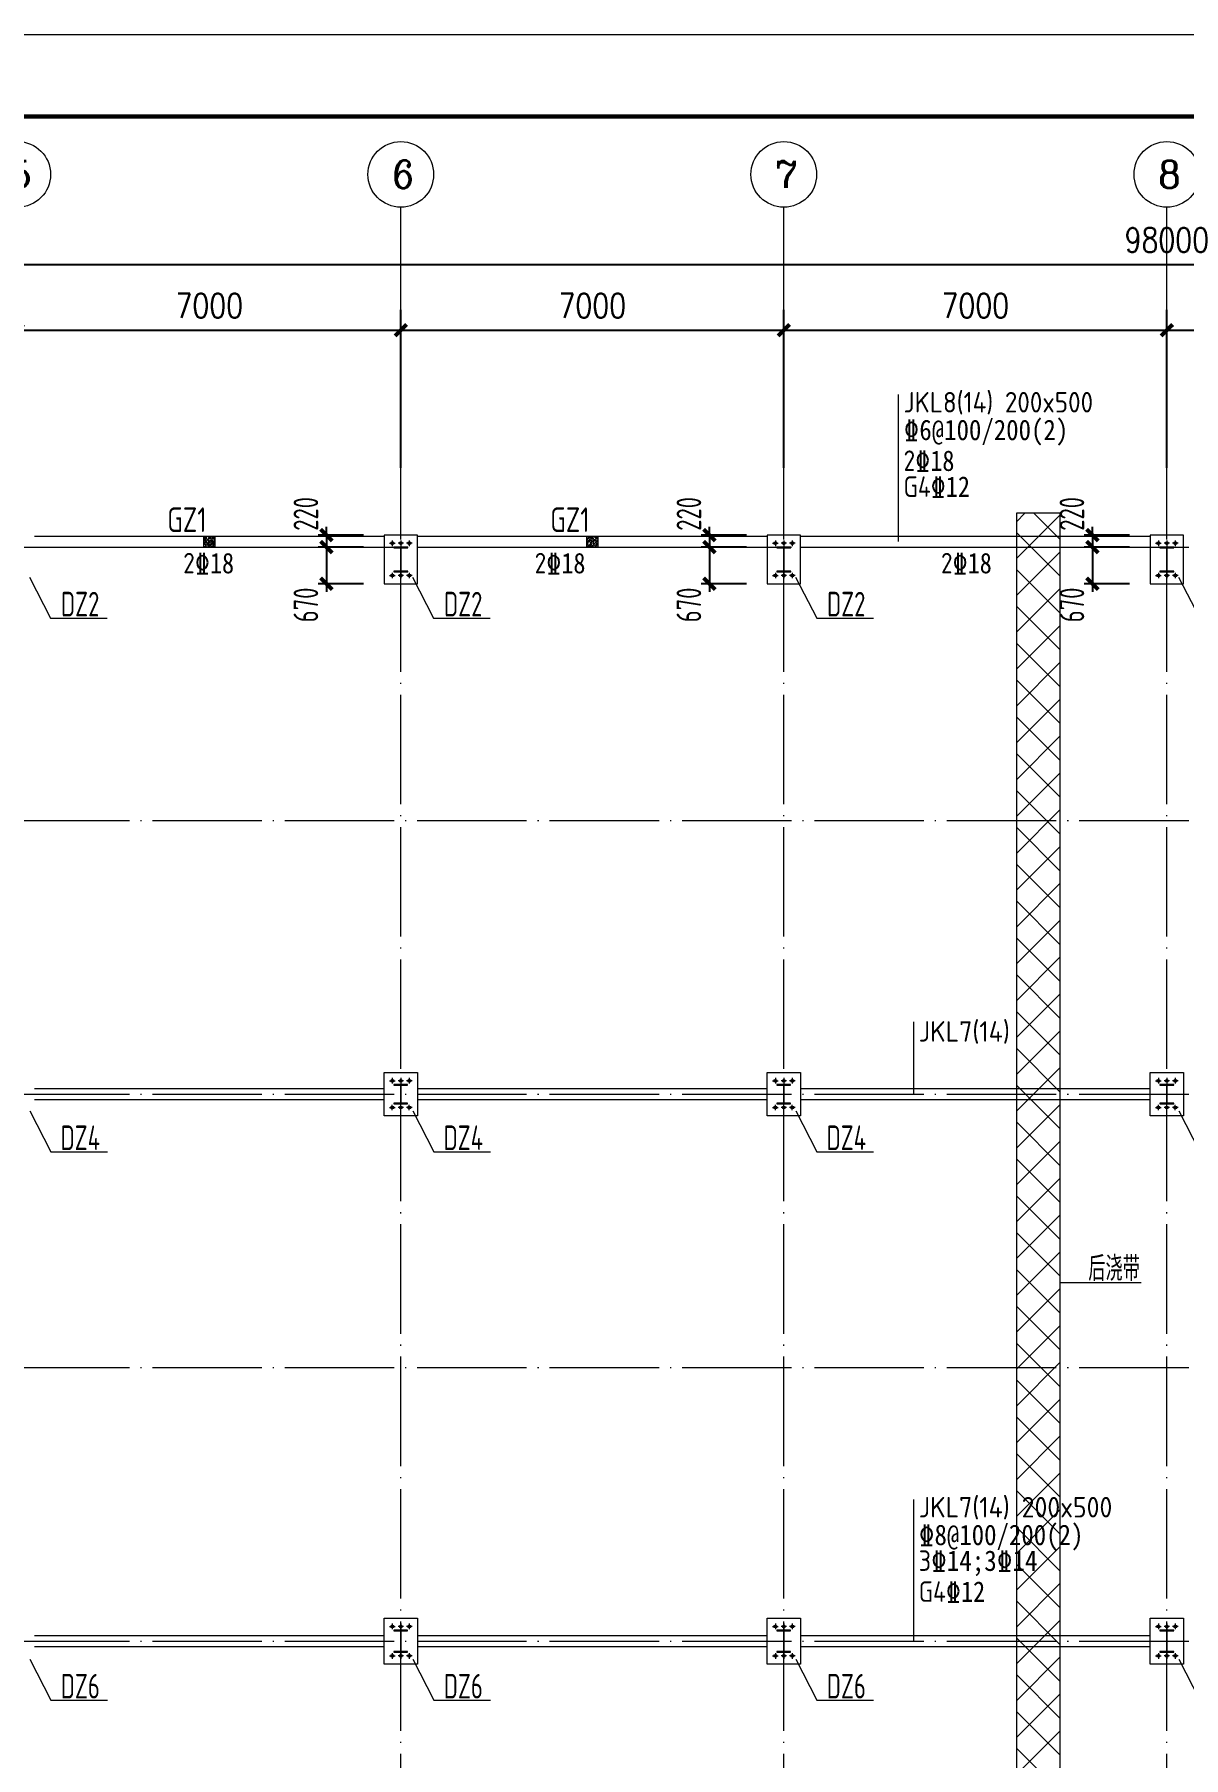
# Model space of a CAD drawing. Header units: millimetres. Extents: x 19781 to 898973, y -947928 to -267362.
# Drawn here: x 201047 to 222047, y -353190 to -321690 of the extents above; entities that cross this region are included whole.
import ezdxf
from ezdxf.enums import TextEntityAlignment as Align

# ---------------------------------------------------------------- set-up
doc = ezdxf.new("R2010")
doc.units = ezdxf.units.MM
doc.header["$LTSCALE"] = 100
doc.linetypes.add('CENTERX2', pattern=[101.599999, 63.5, -12.7, 12.7, -12.7])
doc.linetypes.add('DOTE', pattern=[2.42, 2, -0.2, 0.02, -0.2])
doc.layers.get('0').update_dxf_attribs({"lineweight": 18})
for name, color, linetype, lineweight in [('10', 7, 'Continuous', 18), ('1000', 2, 'Continuous', 18), ('11000', 4, 'Continuous', 18), ('AXIS', 3, 'Continuous', 18), ('AXIS_TEXT', 7, 'Continuous', 18), ('BORDER', 7, 'Continuous', 18), ('DIM', 3, 'Continuous', 18), ('DOTE', 1, 'DOTE', 18), ('HATCH', 254, 'Continuous', 18), ('HIDE_BEAMDIMMASS', 2, 'Continuous', 18), ('JC', 7, 'Continuous', 18), ('S_BEAM', 4, 'Continuous', 18), ('S_BEAMDIMLOCAL', 7, 'Continuous', 18), ('S_BEAMDIMMASS', 2, 'Continuous', 18), ('数字', 3, 'Continuous', 20), ('柱', 2, 'Continuous', 18), ('轴线', 1, 'CENTERX2', 13), ('钢柱', 4, 'Continuous', 20)]:
    doc.layers.add(name, color=color, linetype=linetype, lineweight=lineweight)
doc.styles.add('_TCH_AXIS', font='complex.shx', dxfattribs={"bigfont": 'gbcbig.shx'})
doc.styles.add('COMPLEX', font='complex.shx', dxfattribs={"bigfont": 'gbcbig.shx'})
doc.styles.add('dim_font', font='simplex.shx', dxfattribs={"width": 0.8, "bigfont": 'gbcbig.shx'})
doc.styles.get("Standard").update_dxf_attribs({"font": 'tssdeng.shx', "bigfont": 'hztxt.shx'})
doc.styles.add('TSSD_REIN', font='tssdeng.shx', dxfattribs={"width": 0.7, "bigfont": 'hztxt.shx'})
doc.dimstyles.new('DIMN150', dxfattribs={"dimscale": 1.5, "dimtxt": 300, "dimasz": 1, "dimexe": 250, "dimexo": 300, "dimgap": 150, "dimtad": 1, "dimdec": 0, "dimzin": 0, "dimdsep": 46, "dimtxsty": 'dim_font', "dimblk": '_CAXARROW', "dimcen": 0.09, "dimdle": 2, "dimclrt": 7, "dimadec": 0, "dimazin": 0, "dimtfac": 1, "dimtdec": 0, "dimtix": 1, "dimtmove": 2, "dimatfit": 3, "dimfxl": 1, "dimtolj": 1, "dimtzin": 0, "dimarcsym": 0})
doc.dimstyles.new('TSSD_100_100', dxfattribs={"dimtxt": 300, "dimasz": 100, "dimexe": 100, "dimexo": 250, "dimgap": 100, "dimtad": 1, "dimdec": 0, "dimzin": 0, "dimdsep": 46, "dimtxsty": 'TSSD_REIN', "dimblk": 'ARCHTICK', "dimcen": 0, "dimdle": 100, "dimclrt": 7, "dimadec": 0, "dimazin": 0, "dimtfac": 1, "dimtdec": 0, "dimtix": 1, "dimtmove": 2, "dimatfit": 3, "dimfxl": 1, "dimtolj": 1, "dimtzin": 0, "dimarcsym": 0})
pattern_1 = [(45, (0, 0), (-7.0710678, 7.0710678), []), (45, (0, 2.5), (-7.0710678, 7.0710678), [])]
pattern_2 = [(45, (0, 0), (-7.0710678, 7.0710678), []), (45, (0, 2.5), (-7.0710678, 7.0710678), [])]
pattern_3 = [(50, (0, 0), (-18.634971, 69.5466595), [7.5, -82.5]), (355, (0, 0), (26.726018, 71.667073), [6, -66]), (100.4514, (5.98, -0.52), (-78.641672, 43.76628), [6.374019, -70.114211]), (46.1842, (0, 20), (-20.948094, 105.948937), [11.25, -123.75]), (96.6356, (8.89, 18.62), (-113.332098, 73.354178), [9.56103, -105.1713]), (351.1842, (0, 20), (93.466195, 97.41186), [9, -99]), (21, (10, 15), (17.4183765, 69.861292), [7.5, -82.5]), (326, (10, 15), (58.119989, 49.724404), [6, -66]), (71.4514, (14.974, 11.645), (-47.563243, 76.40509), [6.374019, -70.114211]), (37.5, (0, 0), (1.2159855, 33.2893854), [0.01, -65.2, 0.01, -67, 0.01, -66.25]), (7.5, (0, 0), (26.3069537, 39.4411712), [0.01, -38.2, 0.01, -63.7, 0.01, -25.25]), (327.5, (-22.3, 0), (53.3822436, -2.2554872), [0.01, -25, 0.01, -78, 0.01, -103.5]), (317.5, (-32.3, 0), (58.318617, 10.010498), [0.01, -32.5, 0.01, -51.8, 0.01, -73.5]), (45, (0, 0), (-35.355339, 35.355339), [])]

# ---------------------------------------------------------------- blocks, each defined once
blk = doc.blocks.new('_DIMX')
blk.add_line((-150, 0), (150, 0))
blk.add_lwpolyline([(-70, -70, 50, 50, 0), (70, 70, 50, 50, 0)], format="xyseb")
blk = doc.blocks.new('*X438')
at = {"layer": 'AXIS', "color": 0, "lineweight": -2, "transparency": 16777216}
for p, q in [((200742, -329612), (200742, -326723)), ((207742, -329612), (207742, -326723)), ((200744, -327098), (207741, -327098))]:
    blk.add_line(p, q, dxfattribs=at)
at = {"layer": 'AXIS', "color": 0, "lineweight": -2, "transparency": 16777216, "xscale": 1.5, "yscale": 1.5, "zscale": 1.5, "rotation": 180}
blk.add_blockref('_DIMX', (200742, -327098), dxfattribs=at)
at = {"layer": 'AXIS', "color": 0, "lineweight": -2, "transparency": 16777216, "xscale": 1.5, "yscale": 1.5, "zscale": 1.5}
blk.add_blockref('_DIMX', (207742, -327098), dxfattribs=at)
at = {"layer": 'AXIS', "color": 7, "transparency": 16777216, "insert": (204242, -326648), "char_height": 450, "width": 3805.71, "attachment_point": 5, "style": 'dim_font'}
blk.add_mtext('7000', dxfattribs=at)
blk = doc.blocks.new('_CAXARROW')
blk.add_hatch(color=0).paths.add_polyline_path([(0, 0), (-1, 0.125), (-1, -0.125)], flags=0)
blk = doc.blocks.new('*X439')
at = {"layer": 'AXIS', "color": 0, "lineweight": -2, "transparency": 16777216}
for p, q in [((207742, -329612), (207742, -326723)), ((214742, -329612), (214742, -326723)), ((207744, -327098), (214741, -327098))]:
    blk.add_line(p, q, dxfattribs=at)
at = {"layer": 'AXIS', "color": 0, "lineweight": -2, "transparency": 16777216, "xscale": 1.5, "yscale": 1.5, "zscale": 1.5, "rotation": 180}
blk.add_blockref('_DIMX', (207742, -327098), dxfattribs=at)
at = {"layer": 'AXIS', "color": 0, "lineweight": -2, "transparency": 16777216, "xscale": 1.5, "yscale": 1.5, "zscale": 1.5}
blk.add_blockref('_DIMX', (214742, -327098), dxfattribs=at)
at = {"layer": 'AXIS', "color": 7, "transparency": 16777216, "insert": (211242, -326648), "char_height": 450, "width": 3805.71, "attachment_point": 5, "style": 'dim_font'}
blk.add_mtext('7000', dxfattribs=at)
blk = doc.blocks.new('*X440')
at = {"layer": 'AXIS', "color": 0, "lineweight": -2, "transparency": 16777216}
for p, q in [((214742, -329612), (214742, -326723)), ((221742, -329612), (221742, -326723)), ((214744, -327098), (221741, -327098))]:
    blk.add_line(p, q, dxfattribs=at)
at = {"layer": 'AXIS', "color": 0, "lineweight": -2, "transparency": 16777216, "xscale": 1.5, "yscale": 1.5, "zscale": 1.5, "rotation": 180}
blk.add_blockref('_DIMX', (214742, -327098), dxfattribs=at)
at = {"layer": 'AXIS', "color": 0, "lineweight": -2, "transparency": 16777216, "xscale": 1.5, "yscale": 1.5, "zscale": 1.5}
blk.add_blockref('_DIMX', (221742, -327098), dxfattribs=at)
at = {"layer": 'AXIS', "color": 7, "transparency": 16777216, "insert": (218242, -326648), "char_height": 450, "width": 3805.71, "attachment_point": 5, "style": 'dim_font'}
blk.add_mtext('7000', dxfattribs=at)
blk = doc.blocks.new('*X441')
at = {"layer": 'AXIS', "color": 0, "lineweight": -2, "transparency": 16777216}
for p, q in [((221742, -329612), (221742, -326723)), ((228742, -329612), (228742, -326723)), ((221744, -327098), (228741, -327098))]:
    blk.add_line(p, q, dxfattribs=at)
at = {"layer": 'AXIS', "color": 0, "lineweight": -2, "transparency": 16777216, "xscale": 1.5, "yscale": 1.5, "zscale": 1.5, "rotation": 180}
blk.add_blockref('_DIMX', (221742, -327098), dxfattribs=at)
at = {"layer": 'AXIS', "color": 0, "lineweight": -2, "transparency": 16777216, "xscale": 1.5, "yscale": 1.5, "zscale": 1.5}
blk.add_blockref('_DIMX', (228742, -327098), dxfattribs=at)
at = {"layer": 'AXIS', "color": 7, "transparency": 16777216, "insert": (225242, -326648), "char_height": 450, "width": 3805.71, "attachment_point": 5, "style": 'dim_font'}
blk.add_mtext('7000', dxfattribs=at)
blk = doc.blocks.new('_AXISO')
blk.add_circle((0, 0), 0.5)
at = {"layer": 'AXIS_TEXT', "style": 'COMPLEX', "width": 1.04167}
blk.add_attdef('A', (-0.25, -0.28), '', height=0.56, dxfattribs=at)
blk = doc.blocks.new('*X449')
at = {"layer": 'AXIS', "color": 0, "lineweight": -2, "transparency": 16777216}
for p, q in [((172742, -329312), (172742, -325523)), ((270742, -329312), (270742, -325523)), ((172744, -325898), (270741, -325898))]:
    blk.add_line(p, q, dxfattribs=at)
at = {"layer": 'AXIS', "color": 0, "lineweight": -2, "transparency": 16777216, "xscale": 1.5, "yscale": 1.5, "zscale": 1.5, "rotation": 180}
blk.add_blockref('_DIMX', (172742, -325898), dxfattribs=at)
at = {"layer": 'AXIS', "color": 0, "lineweight": -2, "transparency": 16777216, "xscale": 1.5, "yscale": 1.5, "zscale": 1.5}
blk.add_blockref('_DIMX', (270742, -325898), dxfattribs=at)
at = {"layer": 'AXIS', "color": 7, "transparency": 16777216, "insert": (221742, -325448), "char_height": 450, "width": 4834.29, "attachment_point": 5, "style": 'dim_font'}
blk.add_mtext('98000', dxfattribs=at)
blk = doc.blocks.new('_ArchTick_0')
at = {"color": 0, "linetype": 'ByBlock'}
blk.add_lwpolyline([(-0.71, -0.71, 0.5, 0.5, 0), (0.71, 0.71, 0.5, 0.5, 0)], format="xyseb", dxfattribs=at)
blk = doc.blocks.new('*X964')
at = {"layer": 'DIM', "color": 0, "lineweight": -2, "ltscale": 100, "transparency": 16777216}
for p, q in [((207062, -331062), (206232, -331062)), ((206382, -330912), (206382, -331882)), ((207062, -331732), (206232, -331732))]:
    blk.add_line(p, q, dxfattribs=at)
at = {"layer": 'DIM', "color": 0, "lineweight": -2, "ltscale": 100, "transparency": 16777216, "xscale": 150, "yscale": 150, "zscale": 150}
for p, rotation in [((206382, -331062), 90), ((206382, -331732), 270)]:
    blk.add_blockref('_ArchTick_0', p, dxfattribs=dict(at, rotation=rotation))
at = {"layer": 'DIM', "color": 7, "ltscale": 100, "transparency": 16777216, "insert": (206007, -332119), "char_height": 450, "width": 2385, "attachment_point": 5, "rotation": 90, "style": 'TSSD_REIN'}
blk.add_mtext('670', dxfattribs=at)
blk = doc.blocks.new('_ARCHTICK')
at = {"color": 0, "linetype": 'ByBlock', "const_width": 0.5}
blk.add_lwpolyline([(-0.5, -0.5), (0.5, 0.5)], dxfattribs=at)
blk = doc.blocks.new('*X965')
at = {"layer": 'DIM', "color": 0, "lineweight": -2, "ltscale": 100, "transparency": 16777216}
for p, q in [((206382, -330842), (206382, -330692)), ((207062, -330842), (206232, -330842)), ((207062, -331062), (206232, -331062)), ((206382, -330842), (206382, -331062)), ((206382, -331062), (206382, -331212))]:
    blk.add_line(p, q, dxfattribs=at)
at = {"layer": 'DIM', "color": 0, "lineweight": -2, "ltscale": 100, "transparency": 16777216, "xscale": 150, "yscale": 150, "zscale": 150}
for p, rotation in [((206382, -330842), 270), ((206382, -331062), 90)]:
    blk.add_blockref('_ArchTick_0', p, dxfattribs=dict(at, rotation=rotation))
at = {"layer": 'DIM', "color": 7, "ltscale": 100, "transparency": 16777216, "insert": (206007, -330455), "char_height": 450, "width": 2430, "attachment_point": 5, "rotation": 90, "style": 'TSSD_REIN'}
blk.add_mtext('220', dxfattribs=at)
blk = doc.blocks.new('*X968')
at = {"layer": 'DIM', "color": 0, "lineweight": -2, "ltscale": 100, "transparency": 16777216}
for p, q in [((214062, -331062), (213232, -331062)), ((213382, -330912), (213382, -331882)), ((214062, -331732), (213232, -331732))]:
    blk.add_line(p, q, dxfattribs=at)
at = {"layer": 'DIM', "color": 0, "lineweight": -2, "ltscale": 100, "transparency": 16777216, "xscale": 150, "yscale": 150, "zscale": 150}
for p, rotation in [((213382, -331062), 90), ((213382, -331732), 270)]:
    blk.add_blockref('_ArchTick_0', p, dxfattribs=dict(at, rotation=rotation))
at = {"layer": 'DIM', "color": 7, "ltscale": 100, "transparency": 16777216, "insert": (213007, -332119), "char_height": 450, "width": 2385, "attachment_point": 5, "rotation": 90, "style": 'TSSD_REIN'}
blk.add_mtext('670', dxfattribs=at)
blk = doc.blocks.new('*X969')
at = {"layer": 'DIM', "color": 0, "lineweight": -2, "ltscale": 100, "transparency": 16777216}
for p, q in [((213382, -330842), (213382, -330692)), ((214062, -330842), (213232, -330842)), ((214062, -331062), (213232, -331062)), ((213382, -330842), (213382, -331062)), ((213382, -331062), (213382, -331212))]:
    blk.add_line(p, q, dxfattribs=at)
at = {"layer": 'DIM', "color": 0, "lineweight": -2, "ltscale": 100, "transparency": 16777216, "xscale": 150, "yscale": 150, "zscale": 150}
for p, rotation in [((213382, -330842), 270), ((213382, -331062), 90)]:
    blk.add_blockref('_ArchTick_0', p, dxfattribs=dict(at, rotation=rotation))
at = {"layer": 'DIM', "color": 7, "ltscale": 100, "transparency": 16777216, "insert": (213007, -330455), "char_height": 450, "width": 2430, "attachment_point": 5, "rotation": 90, "style": 'TSSD_REIN'}
blk.add_mtext('220', dxfattribs=at)
blk = doc.blocks.new('*X972')
at = {"layer": 'DIM', "color": 0, "lineweight": -2, "ltscale": 100, "transparency": 16777216}
for p, q in [((221062, -331062), (220232, -331062)), ((220382, -330912), (220382, -331882)), ((221062, -331732), (220232, -331732))]:
    blk.add_line(p, q, dxfattribs=at)
at = {"layer": 'DIM', "color": 0, "lineweight": -2, "ltscale": 100, "transparency": 16777216, "xscale": 150, "yscale": 150, "zscale": 150}
for p, rotation in [((220382, -331062), 90), ((220382, -331732), 270)]:
    blk.add_blockref('_ArchTick_0', p, dxfattribs=dict(at, rotation=rotation))
at = {"layer": 'DIM', "color": 7, "ltscale": 100, "transparency": 16777216, "insert": (220007, -332119), "char_height": 450, "width": 2385, "attachment_point": 5, "rotation": 90, "style": 'TSSD_REIN'}
blk.add_mtext('670', dxfattribs=at)
blk = doc.blocks.new('*X973')
at = {"layer": 'DIM', "color": 0, "lineweight": -2, "ltscale": 100, "transparency": 16777216}
for p, q in [((220382, -330842), (220382, -330692)), ((221062, -330842), (220232, -330842)), ((221062, -331062), (220232, -331062)), ((220382, -330842), (220382, -331062)), ((220382, -331062), (220382, -331212))]:
    blk.add_line(p, q, dxfattribs=at)
at = {"layer": 'DIM', "color": 0, "lineweight": -2, "ltscale": 100, "transparency": 16777216, "xscale": 150, "yscale": 150, "zscale": 150}
for p, rotation in [((220382, -330842), 270), ((220382, -331062), 90)]:
    blk.add_blockref('_ArchTick_0', p, dxfattribs=dict(at, rotation=rotation))
at = {"layer": 'DIM', "color": 7, "ltscale": 100, "transparency": 16777216, "insert": (220007, -330455), "char_height": 450, "width": 2430, "attachment_point": 5, "rotation": 90, "style": 'TSSD_REIN'}
blk.add_mtext('220', dxfattribs=at)

msp = doc.modelspace()

# ---------------------------------------------------------------- hatches: boundary and pattern name
h = msp.add_hatch(color=256)
edge = h.paths.add_edge_path(flags=0)
edge.add_arc((207587, -330992), 26, 0, 360)
h = msp.add_hatch(color=256)
edge = h.paths.add_edge_path(flags=0)
edge.add_arc((207742, -330992), 26, 0, 360)
h = msp.add_hatch(color=256)
edge = h.paths.add_edge_path(flags=0)
edge.add_arc((207897, -330992), 26, 0, 360)
h = msp.add_hatch(color=256)
edge = h.paths.add_edge_path(flags=0)
edge.add_arc((214587, -330992), 26, 0, 360)
h = msp.add_hatch(color=256)
edge = h.paths.add_edge_path(flags=0)
edge.add_arc((214742, -330992), 26, 0, 360)
h = msp.add_hatch(color=256)
edge = h.paths.add_edge_path(flags=0)
edge.add_arc((214897, -330992), 26, 0, 360)
h = msp.add_hatch(color=256)
edge = h.paths.add_edge_path(flags=0)
edge.add_arc((221587, -330992), 26, 0, 360)
h = msp.add_hatch(color=256)
edge = h.paths.add_edge_path(flags=0)
edge.add_arc((221742, -330992), 26, 0, 360)
h = msp.add_hatch(color=256)
edge = h.paths.add_edge_path(flags=0)
edge.add_arc((221897, -330992), 26, 0, 360)
h = msp.add_hatch(color=256)
edge = h.paths.add_edge_path(flags=0)
edge.add_arc((207587, -331582), 26, 0, 360)
h = msp.add_hatch(color=256)
edge = h.paths.add_edge_path(flags=0)
edge.add_arc((207742, -331582), 26, 0, 360)
h = msp.add_hatch(color=256)
edge = h.paths.add_edge_path(flags=0)
edge.add_arc((207897, -331582), 26, 0, 360)
h = msp.add_hatch(color=256)
edge = h.paths.add_edge_path(flags=0)
edge.add_arc((214587, -331582), 26, 0, 360)
h = msp.add_hatch(color=256)
edge = h.paths.add_edge_path(flags=0)
edge.add_arc((214742, -331582), 26, 0, 360)
h = msp.add_hatch(color=256)
edge = h.paths.add_edge_path(flags=0)
edge.add_arc((214897, -331582), 26, 0, 360)
h = msp.add_hatch(color=256)
edge = h.paths.add_edge_path(flags=0)
edge.add_arc((221587, -331582), 26, 0, 360)
h = msp.add_hatch(color=256)
edge = h.paths.add_edge_path(flags=0)
edge.add_arc((221742, -331582), 26, 0, 360)
h = msp.add_hatch(color=256)
edge = h.paths.add_edge_path(flags=0)
edge.add_arc((221897, -331582), 26, 0, 360)
h = msp.add_hatch(color=256)
edge = h.paths.add_edge_path(flags=0)
edge.add_arc((207587, -340817), 26, 0, 360)
h = msp.add_hatch(color=256)
edge = h.paths.add_edge_path(flags=0)
edge.add_arc((207742, -340817), 26, 0, 360)
h = msp.add_hatch(color=256)
edge = h.paths.add_edge_path(flags=0)
edge.add_arc((207897, -340817), 26, 0, 360)
h = msp.add_hatch(color=256)
edge = h.paths.add_edge_path(flags=0)
edge.add_arc((214587, -340817), 26, 0, 360)
h = msp.add_hatch(color=256)
edge = h.paths.add_edge_path(flags=0)
edge.add_arc((214742, -340817), 26, 0, 360)
h = msp.add_hatch(color=256)
edge = h.paths.add_edge_path(flags=0)
edge.add_arc((214897, -340817), 26, 0, 360)
h = msp.add_hatch(color=256)
edge = h.paths.add_edge_path(flags=0)
edge.add_arc((221587, -340817), 26, 0, 360)
h = msp.add_hatch(color=256)
edge = h.paths.add_edge_path(flags=0)
edge.add_arc((221742, -340817), 26, 0, 360)
h = msp.add_hatch(color=256)
edge = h.paths.add_edge_path(flags=0)
edge.add_arc((221897, -340817), 26, 0, 360)
h = msp.add_hatch(color=256)
edge = h.paths.add_edge_path(flags=0)
edge.add_arc((207587, -341307), 26, 0, 360)
h = msp.add_hatch(color=256)
edge = h.paths.add_edge_path(flags=0)
edge.add_arc((207742, -341307), 26, 0, 360)
h = msp.add_hatch(color=256)
edge = h.paths.add_edge_path(flags=0)
edge.add_arc((207897, -341307), 26, 0, 360)
h = msp.add_hatch(color=256)
edge = h.paths.add_edge_path(flags=0)
edge.add_arc((214587, -341307), 26, 0, 360)
h = msp.add_hatch(color=256)
edge = h.paths.add_edge_path(flags=0)
edge.add_arc((214742, -341307), 26, 0, 360)
h = msp.add_hatch(color=256)
edge = h.paths.add_edge_path(flags=0)
edge.add_arc((214897, -341307), 26, 0, 360)
h = msp.add_hatch(color=256)
edge = h.paths.add_edge_path(flags=0)
edge.add_arc((221587, -341307), 26, 0, 360)
h = msp.add_hatch(color=256)
edge = h.paths.add_edge_path(flags=0)
edge.add_arc((221742, -341307), 26, 0, 360)
h = msp.add_hatch(color=256)
edge = h.paths.add_edge_path(flags=0)
edge.add_arc((221897, -341307), 26, 0, 360)
h = msp.add_hatch(color=256)
edge = h.paths.add_edge_path(flags=0)
edge.add_arc((207587, -350792), 26, 0, 360)
h = msp.add_hatch(color=256)
edge = h.paths.add_edge_path(flags=0)
edge.add_arc((207742, -350792), 26, 0, 360)
h = msp.add_hatch(color=256)
edge = h.paths.add_edge_path(flags=0)
edge.add_arc((207897, -350792), 26, 0, 360)
h = msp.add_hatch(color=256)
edge = h.paths.add_edge_path(flags=0)
edge.add_arc((214587, -350792), 26, 0, 360)
h = msp.add_hatch(color=256)
edge = h.paths.add_edge_path(flags=0)
edge.add_arc((214742, -350792), 26, 0, 360)
h = msp.add_hatch(color=256)
edge = h.paths.add_edge_path(flags=0)
edge.add_arc((214897, -350792), 26, 0, 360)
h = msp.add_hatch(color=256)
edge = h.paths.add_edge_path(flags=0)
edge.add_arc((221587, -350792), 26, 0, 360)
h = msp.add_hatch(color=256)
edge = h.paths.add_edge_path(flags=0)
edge.add_arc((221742, -350792), 26, 0, 360)
h = msp.add_hatch(color=256)
edge = h.paths.add_edge_path(flags=0)
edge.add_arc((221897, -350792), 26, 0, 360)
h = msp.add_hatch(color=256)
edge = h.paths.add_edge_path(flags=0)
edge.add_arc((207587, -351332), 26, 0, 360)
h = msp.add_hatch(color=256)
edge = h.paths.add_edge_path(flags=0)
edge.add_arc((207742, -351332), 26, 0, 360)
h = msp.add_hatch(color=256)
edge = h.paths.add_edge_path(flags=0)
edge.add_arc((207897, -351332), 26, 0, 360)
h = msp.add_hatch(color=256)
edge = h.paths.add_edge_path(flags=0)
edge.add_arc((214587, -351332), 26, 0, 360)
h = msp.add_hatch(color=256)
edge = h.paths.add_edge_path(flags=0)
edge.add_arc((214742, -351332), 26, 0, 360)
h = msp.add_hatch(color=256)
edge = h.paths.add_edge_path(flags=0)
edge.add_arc((214897, -351332), 26, 0, 360)
h = msp.add_hatch(color=256)
edge = h.paths.add_edge_path(flags=0)
edge.add_arc((221587, -351332), 26, 0, 360)
h = msp.add_hatch(color=256)
edge = h.paths.add_edge_path(flags=0)
edge.add_arc((221742, -351332), 26, 0, 360)
h = msp.add_hatch(color=256)
edge = h.paths.add_edge_path(flags=0)
edge.add_arc((221897, -351332), 26, 0, 360)
at = {"layer": '10', "ltscale": 100}
h = msp.add_hatch(dxfattribs=at)
h.set_pattern_fill('金属', color=256, style=0, pattern_type=0)
h.set_pattern_definition(pattern_1)
h.paths.add_polyline_path([(207746, -331074), (207872, -331074), (207872, -331062), (207612, -331062), (207612, -331074), (207738, -331074), (207738, -331500), (207612, -331500), (207612, -331512), (207872, -331512), (207872, -331500), (207746, -331500)], flags=0)
h = msp.add_hatch(dxfattribs=at)
h.set_pattern_fill('金属', color=256, style=0, pattern_type=0)
h.set_pattern_definition(pattern_1)
h.paths.add_polyline_path([(214746, -331074), (214872, -331074), (214872, -331062), (214612, -331062), (214612, -331074), (214738, -331074), (214738, -331500), (214612, -331500), (214612, -331512), (214872, -331512), (214872, -331500), (214746, -331500)], flags=0)
h = msp.add_hatch(dxfattribs=at)
h.set_pattern_fill('金属', color=256, style=0, pattern_type=0)
h.set_pattern_definition(pattern_1)
h.paths.add_polyline_path([(221746, -331074), (221872, -331074), (221872, -331062), (221612, -331062), (221612, -331074), (221738, -331074), (221738, -331500), (221612, -331500), (221612, -331512), (221872, -331512), (221872, -331500), (221746, -331500)], flags=0)
h = msp.add_hatch(dxfattribs=at)
h.set_pattern_fill('金属', color=256, style=0, pattern_type=0)
h.set_pattern_definition(pattern_2)
h.paths.add_polyline_path([(207746, -340897), (207867, -340897), (207867, -340887), (207617, -340887), (207617, -340897), (207738, -340897), (207738, -341227), (207617, -341227), (207617, -341237), (207867, -341237), (207867, -341227), (207746, -341227)], flags=0)
h = msp.add_hatch(dxfattribs=at)
h.set_pattern_fill('金属', color=256, style=0, pattern_type=0)
h.set_pattern_definition(pattern_2)
h.paths.add_polyline_path([(214746, -340897), (214867, -340897), (214867, -340887), (214617, -340887), (214617, -340897), (214738, -340897), (214738, -341227), (214617, -341227), (214617, -341237), (214867, -341237), (214867, -341227), (214746, -341227)], flags=0)
h = msp.add_hatch(dxfattribs=at)
h.set_pattern_fill('金属', color=256, style=0, pattern_type=0)
h.set_pattern_definition(pattern_2)
h.paths.add_polyline_path([(221746, -340897), (221867, -340897), (221867, -340887), (221617, -340887), (221617, -340897), (221738, -340897), (221738, -341227), (221617, -341227), (221617, -341237), (221867, -341237), (221867, -341227), (221746, -341227)], flags=0)
h = msp.add_hatch(dxfattribs=at)
h.set_pattern_fill('金属', color=256, style=0, pattern_type=0)
h.set_pattern_definition(pattern_1)
h.paths.add_polyline_path([(207746, -350874), (207867, -350874), (207867, -350862), (207617, -350862), (207617, -350874), (207738, -350874), (207738, -351250), (207617, -351250), (207617, -351262), (207867, -351262), (207867, -351250), (207746, -351250)], flags=0)
h = msp.add_hatch(dxfattribs=at)
h.set_pattern_fill('金属', color=256, style=0, pattern_type=0)
h.set_pattern_definition(pattern_1)
h.paths.add_polyline_path([(214746, -350874), (214867, -350874), (214867, -350862), (214617, -350862), (214617, -350874), (214738, -350874), (214738, -351250), (214617, -351250), (214617, -351262), (214867, -351262), (214867, -351250), (214746, -351250)], flags=0)
h = msp.add_hatch(dxfattribs=at)
h.set_pattern_fill('金属', color=256, style=0, pattern_type=0)
h.set_pattern_definition(pattern_1)
h.paths.add_polyline_path([(221746, -350874), (221867, -350874), (221867, -350862), (221617, -350862), (221617, -350874), (221738, -350874), (221738, -351250), (221617, -351250), (221617, -351262), (221867, -351262), (221867, -351250), (221746, -351250)], flags=0)
at = {"layer": 'HATCH', "ltscale": 100}
h = msp.add_hatch(dxfattribs=at)
h.set_pattern_fill('HOLE_MATETIEL', color=256, style=0, pattern_type=0)
h.set_pattern_definition([(45, (0, 0), (-336.7596, 336.7596), []), (135, (0, 0), (-336.7596, -336.7596), [])])
h.paths.add_polyline_path([(218992, -330444), (218992, -371977), (219792, -371977), (219792, -330444)], flags=0)
h = msp.add_hatch(dxfattribs=at)
h.set_pattern_fill('ARMORED', color=256, style=0, pattern_type=0)
h.set_pattern_definition(pattern_3)
h.paths.add_polyline_path([(204342, -330862), (204342, -331062), (204142, -331062), (204142, -330862)], flags=0)
h = msp.add_hatch(dxfattribs=at)
h.set_pattern_fill('ARMORED', color=256, style=0, pattern_type=0)
h.set_pattern_definition(pattern_3)
h.paths.add_polyline_path([(211342, -330862), (211342, -331062), (211142, -331062), (211142, -330862)], flags=0)

# ---------------------------------------------------------------- linework, layer by layer
at = {"layer": '1000', "ltscale": 100}
for points in [[(208047, -330842), (207437, -330842), (207437, -331732), (208047, -331732)], [(215047, -330842), (214437, -330842), (214437, -331732), (215047, -331732)], [(222047, -330842), (221437, -330842), (221437, -331732), (222047, -331732)], [(207437, -341457), (207437, -340667), (208047, -340667), (208047, -341457)], [(214437, -341457), (214437, -340667), (215047, -340667), (215047, -341457)], [(221437, -341457), (221437, -340667), (222047, -340667), (222047, -341457)], [(207437, -350642), (208047, -350642), (208047, -351482), (207437, -351482)], [(214437, -350642), (215047, -350642), (215047, -351482), (214437, -351482)], [(221437, -350642), (222047, -350642), (222047, -351482), (221437, -351482)]]:
    msp.add_lwpolyline(points, close=True, dxfattribs=at)
at = {"layer": '11000'}
for centre in [(207587, -330992), (207742, -330992), (207897, -330992), (214587, -330992), (214742, -330992), (214897, -330992), (221587, -330992), (221742, -330992), (221897, -330992), (207587, -331582), (207742, -331582), (207897, -331582), (214587, -331582), (214742, -331582), (214897, -331582), (221587, -331582), (221742, -331582), (221897, -331582), (207587, -340817), (207742, -340817), (207897, -340817), (214587, -340817), (214742, -340817), (214897, -340817), (221587, -340817), (221742, -340817), (221897, -340817), (207587, -341307), (207742, -341307), (207897, -341307), (214587, -341307), (214742, -341307), (214897, -341307), (221587, -341307), (221742, -341307), (221897, -341307), (207587, -350792), (207742, -350792), (207897, -350792), (214587, -350792), (214742, -350792), (214897, -350792), (221587, -350792), (221742, -350792), (221897, -350792), (207587, -351332), (207742, -351332), (207897, -351332), (214587, -351332), (214742, -351332), (214897, -351332), (221587, -351332), (221742, -351332), (221897, -351332)]:
    msp.add_circle(centre, 26, dxfattribs=at)
at = {"layer": 'AXIS'}
for p, q in [((207742, -330062), (207742, -324848)), ((214742, -330062), (214742, -324848)), ((221742, -330062), (221742, -324848))]:
    msp.add_line(p, q, dxfattribs=at)
at = {"layer": 'BORDER'}
msp.add_lwpolyline([(157416.79, -384690.47), (157416.79, -321690.47), (291066.79, -321690.47), (291066.79, -384690.47)], close=True, dxfattribs=at)
msp.add_lwpolyline([(161166.79, -383190.47, 75, 75, 0), (161166.79, -323190.47, 75, 75, 0), (289566.79, -323190.47, 75, 75, 0), (289566.79, -383190.47, 75, 75, 0)], format="xyseb", close=True, dxfattribs=at)
at = {"layer": 'DOTE', "linetype": 'DOTE', "ltscale": 10}
for p, q in [((207742, -372062), (207742, -330062)), ((214742, -372062), (214742, -330062)), ((221742, -372062), (221742, -330062)), ((171742, -331062), (271742, -331062)), ((171742, -336062), (271742, -336062)), ((171742, -341062), (271742, -341062)), ((171742, -346062), (271742, -346062)), ((171742, -351062), (271742, -351062))]:
    msp.add_line(p, q, dxfattribs=at)
at = {"layer": 'JC', "ltscale": 100}
msp.add_lwpolyline([(218992, -330444), (218992, -371977), (219792, -371977), (219792, -330444)], close=True, dxfattribs=at)
at = {"layer": 'S_BEAM'}
for p, q in [((201047.01, -330862), (207437.01, -330862)), ((201047.01, -331062), (207437.01, -331062)), ((208047.01, -330862), (214437.01, -330862)), ((208047.01, -331062), (214437.01, -331062)), ((215047.01, -330862), (221437.01, -330862)), ((215047.01, -331062), (221437.01, -331062)), ((201047.01, -340962), (207437.01, -340962)), ((208047.01, -340962), (214437.01, -340962)), ((215047.01, -340962), (221437.01, -340962)), ((201047.01, -341162), (207437.01, -341162)), ((208047.01, -341162), (214437.01, -341162)), ((215047.01, -341162), (221437.01, -341162)), ((201047.01, -350962), (207437.01, -350962)), ((201047.01, -351162), (207437.01, -351162)), ((208047.01, -350962), (214437.01, -350962)), ((208047.01, -351162), (214437.01, -351162)), ((215047.01, -350962), (221437.01, -350962)), ((215047.01, -351162), (221437.01, -351162))]:
    msp.add_line(p, q, dxfattribs=at)
at = {"layer": 'S_BEAMDIMMASS'}
for p, q in [((216839, -330962), (216839, -328274.5)), ((217116, -341062), (217116, -339740.12)), ((217116, -351062), (217116, -348474.5))]:
    msp.add_line(p, q, dxfattribs=at)
at = {"layer": '数字', "ltscale": 100}
for p, q in [((200958, -331613), (201342.43, -332361.58)), ((207958, -331613), (208342.43, -332361.58)), ((214958, -331613), (215342.43, -332361.58)), ((221958, -331613), (222342.43, -332361.58)), ((201342.43, -332361.58), (202378, -332361.58)), ((208342.43, -332361.58), (209378, -332361.58)), ((215342.43, -332361.58), (216378, -332361.58)), ((200960, -341369), (201344.43, -342117.58)), ((207960, -341369), (208344.43, -342117.58)), ((214960, -341369), (215344.43, -342117.58)), ((221960, -341369), (222344.43, -342117.58)), ((201344.43, -342117.58), (202380, -342117.58)), ((208344.43, -342117.58), (209380, -342117.58)), ((215344.43, -342117.58), (216380, -342117.58)), ((219792, -344508), (221274.57, -344508)), ((200960, -351394), (201344.43, -352142.58)), ((207960, -351394), (208344.43, -352142.58)), ((214960, -351394), (215344.43, -352142.58)), ((221960, -351394), (222344.43, -352142.58)), ((201344.43, -352142.58), (202380, -352142.58)), ((208344.43, -352142.58), (209380, -352142.58)), ((215344.43, -352142.58), (216380, -352142.58))]:
    msp.add_line(p, q, dxfattribs=at)
at = {"layer": '柱'}
for points in [[(204342, -330862), (204342, -331062), (204142, -331062), (204142, -330862)], [(211342, -330862), (211342, -331062), (211142, -331062), (211142, -330862)]]:
    msp.add_lwpolyline(points, close=True, dxfattribs=at)
at = {"layer": '轴线'}
for p, q in [((207536, -330992), (207638, -330992)), ((207587, -330941), (207587, -331043)), ((207793, -330992), (207691, -330992)), ((207742, -330941), (207742, -331043)), ((207948, -330992), (207846, -330992)), ((207897, -330941), (207897, -331043)), ((214536, -330992), (214638, -330992)), ((214587, -330941), (214587, -331043)), ((214793, -330992), (214691, -330992)), ((214742, -330941), (214742, -331043)), ((214948, -330992), (214846, -330992)), ((214897, -330941), (214897, -331043)), ((221536, -330992), (221638, -330992)), ((221587, -330941), (221587, -331043)), ((221793, -330992), (221691, -330992)), ((221742, -330941), (221742, -331043)), ((221948, -330992), (221846, -330992)), ((221897, -330941), (221897, -331043)), ((207536, -331582), (207638, -331582)), ((207587, -331531), (207587, -331633)), ((207793, -331582), (207691, -331582)), ((207742, -331531), (207742, -331633)), ((207948, -331582), (207846, -331582)), ((207897, -331531), (207897, -331633)), ((214536, -331582), (214638, -331582)), ((214587, -331531), (214587, -331633)), ((214793, -331582), (214691, -331582)), ((214742, -331531), (214742, -331633)), ((214948, -331582), (214846, -331582)), ((214897, -331531), (214897, -331633)), ((221536, -331582), (221638, -331582)), ((221587, -331531), (221587, -331633)), ((221793, -331582), (221691, -331582)), ((221742, -331531), (221742, -331633)), ((221948, -331582), (221846, -331582)), ((221897, -331531), (221897, -331633)), ((207536, -340817), (207638, -340817)), ((207587, -340766), (207587, -340868)), ((207793, -340817), (207691, -340817)), ((207742, -340766), (207742, -340868)), ((207948, -340817), (207846, -340817)), ((207897, -340766), (207897, -340868)), ((214536, -340817), (214638, -340817)), ((214587, -340766), (214587, -340868)), ((214793, -340817), (214691, -340817)), ((214742, -340766), (214742, -340868)), ((214948, -340817), (214846, -340817)), ((214897, -340766), (214897, -340868)), ((221536, -340817), (221638, -340817)), ((221587, -340766), (221587, -340868)), ((221793, -340817), (221691, -340817)), ((221742, -340766), (221742, -340868)), ((221948, -340817), (221846, -340817)), ((221897, -340766), (221897, -340868)), ((207536, -341307), (207638, -341307)), ((207587, -341358), (207587, -341256)), ((207793, -341307), (207691, -341307)), ((207742, -341358), (207742, -341256)), ((207948, -341307), (207846, -341307)), ((207897, -341358), (207897, -341256)), ((214536, -341307), (214638, -341307)), ((214587, -341358), (214587, -341256)), ((214793, -341307), (214691, -341307)), ((214742, -341358), (214742, -341256)), ((214948, -341307), (214846, -341307)), ((214897, -341358), (214897, -341256)), ((221536, -341307), (221638, -341307)), ((221587, -341358), (221587, -341256)), ((221793, -341307), (221691, -341307)), ((221742, -341358), (221742, -341256)), ((221948, -341307), (221846, -341307)), ((221897, -341358), (221897, -341256)), ((207536, -350792), (207638, -350792)), ((207587, -350741), (207587, -350843)), ((207793, -350792), (207691, -350792)), ((207742, -350741), (207742, -350843)), ((207948, -350792), (207846, -350792)), ((207897, -350741), (207897, -350843)), ((214536, -350792), (214638, -350792)), ((214587, -350741), (214587, -350843)), ((214793, -350792), (214691, -350792)), ((214742, -350741), (214742, -350843)), ((214948, -350792), (214846, -350792)), ((214897, -350741), (214897, -350843)), ((221536, -350792), (221638, -350792)), ((221587, -350741), (221587, -350843)), ((221793, -350792), (221691, -350792)), ((221742, -350741), (221742, -350843)), ((221948, -350792), (221846, -350792)), ((221897, -350741), (221897, -350843)), ((207536, -351332), (207638, -351332)), ((207587, -351281), (207587, -351383)), ((207793, -351332), (207691, -351332)), ((207742, -351281), (207742, -351383)), ((207948, -351332), (207846, -351332)), ((207897, -351281), (207897, -351383)), ((214536, -351332), (214638, -351332)), ((214587, -351281), (214587, -351383)), ((214793, -351332), (214691, -351332)), ((214742, -351281), (214742, -351383)), ((214948, -351332), (214846, -351332)), ((214897, -351281), (214897, -351383)), ((221536, -351332), (221638, -351332)), ((221587, -351281), (221587, -351383)), ((221793, -351332), (221691, -351332)), ((221742, -351281), (221742, -351383)), ((221948, -351332), (221846, -351332)), ((221897, -351281), (221897, -351383))]:
    msp.add_line(p, q, dxfattribs=at)
at = {"layer": '钢柱', "ltscale": 100}
for points in [[(207746, -331074), (207872, -331074), (207872, -331062), (207612, -331062), (207612, -331074), (207738, -331074), (207738, -331500), (207612, -331500), (207612, -331512), (207872, -331512), (207872, -331500), (207746, -331500)], [(214746, -331074), (214872, -331074), (214872, -331062), (214612, -331062), (214612, -331074), (214738, -331074), (214738, -331500), (214612, -331500), (214612, -331512), (214872, -331512), (214872, -331500), (214746, -331500)], [(221746, -331074), (221872, -331074), (221872, -331062), (221612, -331062), (221612, -331074), (221738, -331074), (221738, -331500), (221612, -331500), (221612, -331512), (221872, -331512), (221872, -331500), (221746, -331500)], [(207746, -340897), (207867, -340897), (207867, -340887), (207617, -340887), (207617, -340897), (207738, -340897), (207738, -341227), (207617, -341227), (207617, -341237), (207867, -341237), (207867, -341227), (207746, -341227)], [(214746, -340897), (214867, -340897), (214867, -340887), (214617, -340887), (214617, -340897), (214738, -340897), (214738, -341227), (214617, -341227), (214617, -341237), (214867, -341237), (214867, -341227), (214746, -341227)], [(221746, -340897), (221867, -340897), (221867, -340887), (221617, -340887), (221617, -340897), (221738, -340897), (221738, -341227), (221617, -341227), (221617, -341237), (221867, -341237), (221867, -341227), (221746, -341227)], [(207746, -350874), (207867, -350874), (207867, -350862), (207617, -350862), (207617, -350874), (207738, -350874), (207738, -351250), (207617, -351250), (207617, -351262), (207867, -351262), (207867, -351250), (207746, -351250)], [(214746, -350874), (214867, -350874), (214867, -350862), (214617, -350862), (214617, -350874), (214738, -350874), (214738, -351250), (214617, -351250), (214617, -351262), (214867, -351262), (214867, -351250), (214746, -351250)], [(221746, -350874), (221867, -350874), (221867, -350862), (221617, -350862), (221617, -350874), (221738, -350874), (221738, -351250), (221617, -351250), (221617, -351262), (221867, -351262), (221867, -351250), (221746, -351250)]]:
    msp.add_lwpolyline(points, close=True, dxfattribs=at)

# ---------------------------------------------------------------- block references
at = {"layer": 'AXIS'}
ref = msp.add_blockref('_AXISO', (200742, -324248), dxfattribs=dict(at, xscale=1200, yscale=1200, zscale=1200))
ref.add_attrib('A', '5', (200577.61, -324494.59), dxfattribs={"layer": 'AXIS_TEXT', "height": 493.19, "style": '_TCH_AXIS'})
ref = msp.add_blockref('_AXISO', (207742, -324248), dxfattribs=dict(at, xscale=1200, yscale=1200, zscale=1200))
ref.add_attrib('A', '6', (207585.36, -324501.04), dxfattribs={"layer": 'AXIS_TEXT', "height": 506.08, "style": '_TCH_AXIS', "width": 0.928571})
ref = msp.add_blockref('_AXISO', (214742, -324248), dxfattribs=dict(at, xscale=1200, yscale=1200, zscale=1200))
ref.add_attrib('A', '7', (214577.61, -324494.59), dxfattribs={"layer": 'AXIS_TEXT', "height": 493.19, "style": '_TCH_AXIS'})
ref = msp.add_blockref('_AXISO', (221742, -324248), dxfattribs=dict(at, xscale=1200, yscale=1200, zscale=1200))
ref.add_attrib('A', '8', (221577.61, -324494.59), dxfattribs={"layer": 'AXIS_TEXT', "height": 493.19, "style": '_TCH_AXIS'})

# ---------------------------------------------------------------- texts
at = {"layer": 'HIDE_BEAMDIMMASS', "width": 0.779817}
for p in [(203474, -330786), (210474, -330786)]:
    msp.add_text('GZ1', height=450, dxfattribs=at).set_placement(p)
at = {"layer": 'S_BEAMDIMLOCAL', "char_height": 375, "width": 1177.8329, "attachment_point": 7}
for insert in [(203765.94, -331548), (210187.94, -331548), (217613.94, -331548)]:
    msp.add_mtext('{\\W0.863333;2\\fsimsun|b0|i0|c0|p253;\x8418}', dxfattribs=dict(at, insert=insert))
at = {"layer": 'S_BEAMDIMMASS', "width": 0.959863}
msp.add_text('JKL7(14)', height=375, dxfattribs=at).set_placement((217207.88, -340103.87))
at = {"layer": 'S_BEAMDIMMASS', "char_height": 375, "attachment_point": 7}
for s, insert, width in [('{\\W0.933479;JKL8(14) 200x500}', (216930.88, -328638.25), 5138.3018), ('{\\fsimsun|b0|i0|c0|p253;\\W0.889;\x846@100/200(2)}', (216932.73, -329207), 4353.3219), ('{\\W0.863333;2\\fsimsun|b0|i0|c0|p253;\x8418}', (216930.88, -329675.75), 1177.8329), ('{\\W0.86404;G4\\fsimsun|b0|i0|c0|p253;\x8412}', (216930.88, -330144.5), 1560.6723), ('{\\W0.95853;JKL7(14) 200x500}', (217207.88, -348838.25), 5276.1942), ('{\\fsimsun|b0|i0|c0|p253;\\W0.889;\x848@100/200(2)}', (217209.73, -349407), 4353.3219), ('{\\W0.894576;3\\fsimsun|b0|i0|c0|p253;\x8414;3\x8414}', (217207.88, -349875.75), 2620.6284), ('{\\W0.86404;G4\\fsimsun|b0|i0|c0|p253;\x8412}', (217207.88, -350344.5), 1560.6723)]:
    msp.add_mtext(s, dxfattribs=dict(at, insert=insert, width=width))
at = {"layer": '数字', "ltscale": 100, "style": 'TSSD_REIN', "width": 0.7}
for s, p in [('DZ2', (201882.36, -332104.88)), ('DZ2', (208882.36, -332104.88)), ('DZ2', (215882.36, -332104.88)), ('DZ4', (201884.36, -341860.88)), ('DZ4', (208884.36, -341860.88)), ('DZ4', (215884.36, -341860.88)), ('后浇带', (220778.93, -344251.29)), ('DZ6', (201884.36, -351885.88)), ('DZ6', (208884.36, -351885.88)), ('DZ6', (215884.36, -351885.88))]:
    msp.add_text(s, height=450, dxfattribs=at).set_placement(p, align=Align.MIDDLE_CENTER)

# ---------------------------------------------------------------- dimensions: what is measured, and where the dimension line sits
at = {"layer": 'AXIS'}
for base, p1, p2, picture, middle in [((270742, -325898), (172742, -329762), (270742, -329762), '*X449', (221742, -325448)), ((207742, -327098), (200742, -330062), (207742, -330062), '*X438', (204242, -326648)), ((214742, -327098), (207742, -330062), (214742, -330062), '*X439', (211242, -326648)), ((221742, -327098), (214742, -330062), (221742, -330062), '*X440', (218242, -326648)), ((228742, -327098), (221742, -330062), (228742, -330062), '*X441', (225242, -326648))]:
    dim = msp.add_linear_dim(base=base, p1=p1, p2=p2, dimstyle='DIMN150', override={"dimsah": 1, "dimtzin": 0}, dxfattribs=at)
    dim.commit()
    dim.dimension.update_dxf_attribs({"geometry": picture, "text_midpoint": middle})
at = {"layer": 'DIM', "ltscale": 100}
for base, p1, p2, picture, middle in [((206381.68, -331062), (207437, -330842), (207437, -331062), '*X965', (206006.68, -330454.88)), ((213381.68, -331062), (214437, -330842), (214437, -331062), '*X969', (213006.68, -330454.88)), ((220381.68, -331062), (221437, -330842), (221437, -331062), '*X973', (220006.68, -330454.88)), ((206381.68, -331732), (207437, -331062), (207437, -331732), '*X964', (206006.68, -332119.11)), ((213381.68, -331732), (214437, -331062), (214437, -331732), '*X968', (213006.68, -332119.11)), ((220381.68, -331732), (221437, -331062), (221437, -331732), '*X972', (220006.68, -332119.11))]:
    dim = msp.add_linear_dim(base=base, p1=p1, p2=p2, angle=270, dimstyle='TSSD_100_100', override={"dimscale": 1.5, "dimsah": 1, "dimtzin": 0}, dxfattribs=at)
    dim.commit()
    dim.dimension.update_dxf_attribs({"geometry": picture, "text_midpoint": middle, "dimtype": 160})

doc.saveas('drawing.dxf')
